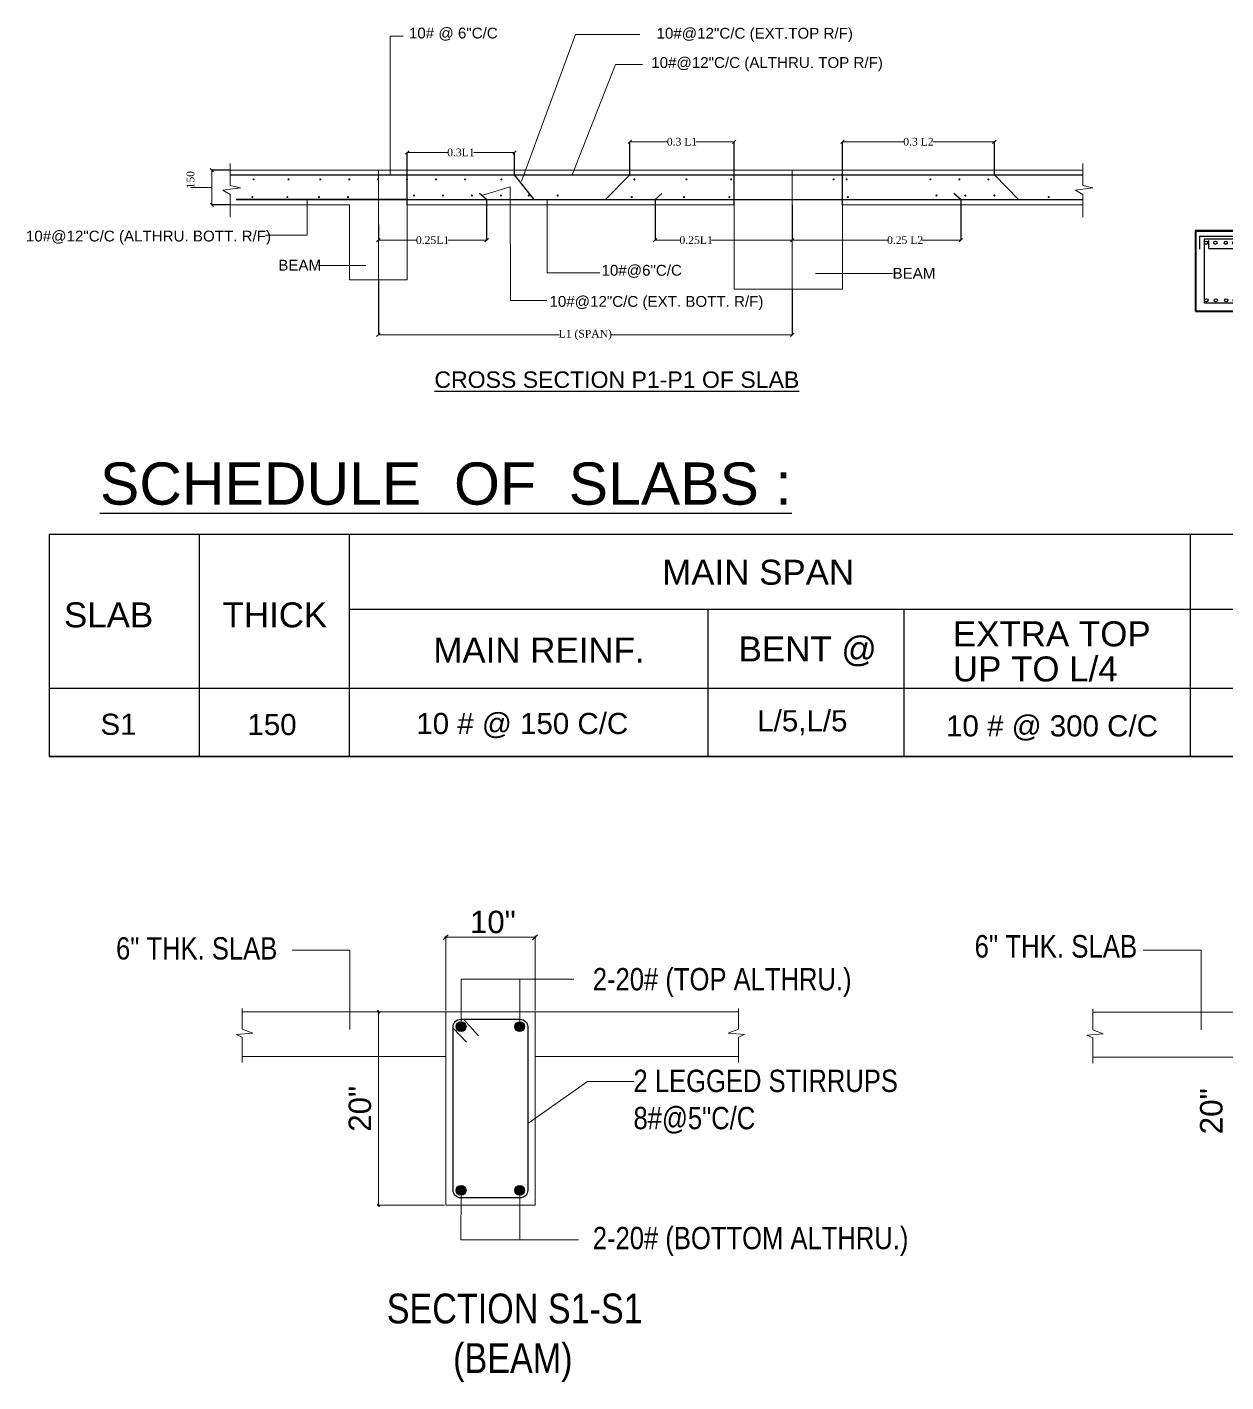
# Model space of a CAD drawing. Header units: inches. Extents: x 1182429 to 1211915, y -922309 to -906718.
# Drawn here: x 1182974 to 1184376, y -922296 to -920710 of the extents above; entities that cross this region are included whole.
import ezdxf

# ---------------------------------------------------------------- set-up
doc = ezdxf.new("R2010")
doc.units = ezdxf.units.IN
doc.header["$LTSCALE"] = 6
doc.header["$PDMODE"] = 2
doc.linetypes.add('DASHED', pattern=[0.75, 0.5, -0.25])
for name, color, linetype, lineweight in [('Base Beam', 1, 'DASHED', 20), ('BEAM', 240, 'Continuous', 40), ('DIM 1', 10, 'Continuous', 15), ('DIM 2', 1, 'Continuous', 9), ('GRID', 8, 'Continuous', 15), ('HAT', 251, 'Continuous', 0), ('line2', 2, 'Continuous', 9), ('REINF', 5, 'Continuous', 30), ('txt3', 3, 'Continuous', 9), ('W', 250, 'Continuous', 5), ('wall high', 7, 'Continuous', 30)]:
    doc.layers.add(name, color=color, linetype=linetype, lineweight=lineweight)
doc.layers.add('DIM', color=7, linetype='Continuous')
doc.layers.add('FOUNDATION DIM', color=4, linetype='Continuous')
doc.styles.add('A', font='arial.ttf')
doc.styles.add('ARI', font='arial.ttf')
doc.styles.add('ISOCP', font='arial.ttf', dxfattribs={"height": 12})
doc.styles.add('S1', font='verdana.ttf')
doc.styles.add('style3', font='times.ttf')
doc.dimstyles.new('100-A', dxfattribs={"dimscale": 1000, "dimtxt": 0.2, "dimasz": 0.3, "dimexe": 0.18, "dimexo": 0.0625, "dimgap": 0.09, "dimtad": 0, "dimdec": 0, "dimzin": 0, "dimdsep": 46, "dimtxsty": 'S1', "dimblk": 'DOTSMALL', "dimcen": 0.09, "dimadec": 0, "dimazin": 0, "dimtfac": 1, "dimtdec": 0, "dimtofl": 0, "dimtmove": 2, "dimatfit": 3, "dimfxl": 1, "dimtolj": 1, "dimtzin": 0, "dimarcsym": 0})
doc.dimstyles.new('25-H', dxfattribs={"dimscale": 1000, "dimtxt": 0.2, "dimasz": 0.3, "dimexe": 0.18, "dimexo": 0.0625, "dimgap": 0.09, "dimtad": 0, "dimtih": 1, "dimtoh": 1, "dimdec": 0, "dimlfac": 0.25, "dimzin": 0, "dimdsep": 46, "dimlunit": 5, "dimtxsty": 'S1', "dimblk": 'DOTSMALL', "dimcen": 0.09, "dimadec": 0, "dimazin": 0, "dimtfac": 1, "dimtdec": 0, "dimtofl": 0, "dimtmove": 2, "dimatfit": 3, "dimfxl": 1, "dimtolj": 1, "dimtzin": 0, "dimarcsym": 0})
doc.dimstyles.new('Copy of AA', dxfattribs={"dimtxt": 15, "dimasz": 4, "dimexe": 5, "dimexo": 0, "dimgap": 0.09, "dimtad": 0, "dimdec": 0, "dimzin": 0, "dimdsep": 46, "dimlunit": 3, "dimtxsty": 'ARI', "dimblk": 'ARCHTICK', "dimcen": 0.09, "dimclrt": 7, "dimadec": 0, "dimazin": 0, "dimtfac": 1, "dimtdec": 0, "dimtofl": 0, "dimtmove": 0, "dimatfit": 3, "dimfxl": 0.18, "dimtolj": 1, "dimtzin": 0, "dimlwd": 9, "dimlwe": 9, "dimarcsym": 0})
doc.dimstyles.new('DIM-2', dxfattribs={"dimscale": 0, "dimtxt": 9, "dimasz": 4, "dimexe": 0, "dimexo": 0, "dimgap": 0, "dimtad": 0, "dimdec": 0, "dimzin": 9, "dimdsep": 46, "dimlunit": 3, "dimtxsty": 'style3', "dimblk": 'OBLIQUE', "dimcen": 0.09, "dimclrd": 1, "dimclre": 1, "dimclrt": 3, "dimadec": 1, "dimazin": 0, "dimtm": 1e-09, "dimtfac": 1, "dimtdec": 0, "dimtmove": 0, "dimatfit": 3, "dimfxl": 1, "dimtolj": 1, "dimtzin": 0, "dimlwd": -1, "dimarcsym": 0})

# ---------------------------------------------------------------- blocks, each defined once
blk = doc.blocks.new('_Oblique')
at = {"layer": 'DIM', "color": 0, "lineweight": -2}
blk.add_line((-0.5, -0.5), (0.5, 0.5), dxfattribs=at)
blk = doc.blocks.new('*D171')
at = {"layer": 'Defpoints', "color": 0, "transparency": 16777216}
for p in [(1183384.5, -921006.1), (1183868.7, -921016.9), (1183868.7, -921070.5)]:
    blk.add_point(p, dxfattribs=at)
at = {"layer": 'txt3', "color": 1, "lineweight": -2, "transparency": 16777216}
for p, q in [((1183384.5, -921006.1), (1183384.5, -921070.5)), ((1183868.7, -921016.9), (1183868.7, -921070.5))]:
    blk.add_line(p, q, dxfattribs=at)
at = {"layer": 'txt3', "color": 1, "transparency": 16777216}
for p, q in [((1183384.5, -921070.5), (1183596.6, -921070.5)), ((1183868.7, -921070.5), (1183656.7, -921070.5))]:
    blk.add_line(p, q, dxfattribs=at)
at = {"layer": 'txt3', "color": 1, "transparency": 16777216, "xscale": 4, "yscale": 4, "zscale": 4, "rotation": 180}
blk.add_blockref('_Oblique', (1183384.5, -921070.5), dxfattribs=at)
at = {"layer": 'txt3', "color": 1, "transparency": 16777216, "xscale": 4, "yscale": 4, "zscale": 4}
blk.add_blockref('_Oblique', (1183868.7, -921070.5), dxfattribs=at)
at = {"layer": 'txt3', "color": 3, "transparency": 16777216, "insert": (1183626.6, -921070.5), "char_height": 9, "attachment_point": 5, "style": 'style3'}
blk.add_mtext('\\A1;{\\C3;L1 (SPAN)}', dxfattribs=at)
blk = doc.blocks.new('*D172')
at = {"layer": 'Defpoints', "color": 0, "linetype": 'Continuous', "transparency": 16777216}
for p in [(1183511.2, -920912.1), (1183384.5, -920941.8), (1183511.2, -920959.6)]:
    blk.add_point(p, dxfattribs=at)
at = {"layer": 'GRID', "color": 1, "linetype": 'Continuous', "lineweight": -2, "transparency": 16777216}
for p, q in [((1183511.2, -920912.1), (1183511.2, -920959.6)), ((1183384.5, -920941.8), (1183384.5, -920959.6))]:
    blk.add_line(p, q, dxfattribs=at)
at = {"layer": 'GRID', "color": 1, "linetype": 'Continuous', "transparency": 16777216}
for p, q in [((1183384.5, -920959.6), (1183429.9, -920959.6)), ((1183511.2, -920959.6), (1183465.8, -920959.6))]:
    blk.add_line(p, q, dxfattribs=at)
at = {"layer": 'GRID', "color": 1, "linetype": 'Continuous', "transparency": 16777216, "xscale": 4, "yscale": 4, "zscale": 4, "rotation": 180}
blk.add_blockref('_Oblique', (1183384.5, -920959.6), dxfattribs=at)
at = {"layer": 'GRID', "color": 1, "linetype": 'Continuous', "transparency": 16777216, "xscale": 4, "yscale": 4, "zscale": 4}
blk.add_blockref('_Oblique', (1183511.2, -920959.6), dxfattribs=at)
at = {"layer": 'GRID', "color": 3, "linetype": 'Continuous', "transparency": 16777216, "insert": (1183447.9, -920959.6), "char_height": 9, "attachment_point": 5, "style": 'style3'}
blk.add_mtext('\\A1;{\\C3;0.25L1}', dxfattribs=at)
blk = doc.blocks.new('*D173')
at = {"layer": 'Defpoints', "color": 0, "linetype": 'Continuous', "transparency": 16777216}
for p in [(1183418.4, -920856.9), (1183543.9, -920883.2), (1183418.4, -920918.2)]:
    blk.add_point(p, dxfattribs=at)
at = {"layer": 'GRID', "color": 1, "linetype": 'Continuous', "lineweight": -2, "transparency": 16777216}
for p, q in [((1183418.4, -920918.2), (1183418.4, -920856.9)), ((1183543.9, -920883.2), (1183543.9, -920856.9))]:
    blk.add_line(p, q, dxfattribs=at)
at = {"layer": 'GRID', "color": 1, "linetype": 'Continuous', "transparency": 16777216}
for p, q in [((1183418.4, -920856.9), (1183466.5, -920856.9)), ((1183543.9, -920856.9), (1183495.8, -920856.9))]:
    blk.add_line(p, q, dxfattribs=at)
at = {"layer": 'GRID', "color": 1, "linetype": 'Continuous', "transparency": 16777216, "xscale": 4, "yscale": 4, "zscale": 4, "rotation": 180}
blk.add_blockref('_Oblique', (1183418.4, -920856.9), dxfattribs=at)
at = {"layer": 'GRID', "color": 1, "linetype": 'Continuous', "transparency": 16777216, "xscale": 4, "yscale": 4, "zscale": 4}
blk.add_blockref('_Oblique', (1183543.9, -920856.9), dxfattribs=at)
at = {"layer": 'GRID', "color": 3, "linetype": 'Continuous', "transparency": 16777216, "insert": (1183481.1, -920856.9), "char_height": 9, "attachment_point": 5, "style": 'style3'}
blk.add_mtext('\\A1;{\\C3;0.3L1}', dxfattribs=at)
blk = doc.blocks.new('*D174')
at = {"layer": 'Defpoints', "color": 0, "linetype": 'Continuous', "transparency": 16777216}
for p in [(1184066, -920912.1), (1183868.7, -920918.2), (1184066, -920959.6)]:
    blk.add_point(p, dxfattribs=at)
at = {"layer": 'GRID', "color": 1, "linetype": 'Continuous', "lineweight": -2, "transparency": 16777216}
for p, q in [((1184066, -920912.1), (1184066, -920959.6)), ((1183868.7, -920918.2), (1183868.7, -920959.6))]:
    blk.add_line(p, q, dxfattribs=at)
at = {"layer": 'GRID', "color": 1, "linetype": 'Continuous', "transparency": 16777216}
for p, q in [((1183868.7, -920959.6), (1183980.6, -920959.6)), ((1184066, -920959.6), (1184020.9, -920959.6))]:
    blk.add_line(p, q, dxfattribs=at)
at = {"layer": 'GRID', "color": 1, "linetype": 'Continuous', "transparency": 16777216, "xscale": 4, "yscale": 4, "zscale": 4, "rotation": 180}
blk.add_blockref('_Oblique', (1183868.7, -920959.6), dxfattribs=at)
at = {"layer": 'GRID', "color": 1, "linetype": 'Continuous', "transparency": 16777216, "xscale": 4, "yscale": 4, "zscale": 4}
blk.add_blockref('_Oblique', (1184066, -920959.6), dxfattribs=at)
at = {"layer": 'GRID', "color": 3, "linetype": 'Continuous', "transparency": 16777216, "insert": (1184000.8, -920959.6), "char_height": 9, "attachment_point": 5, "style": 'style3'}
blk.add_mtext('\\A1;{\\C3;0.25 L2}', dxfattribs=at)
blk = doc.blocks.new('*D175')
at = {"layer": 'Defpoints', "color": 0, "linetype": 'Continuous', "transparency": 16777216}
for p in [(1184105.2, -920844.4), (1184105.2, -920883.2), (1183927.6, -920918.2)]:
    blk.add_point(p, dxfattribs=at)
at = {"layer": 'GRID', "color": 1, "linetype": 'Continuous', "lineweight": -2, "transparency": 16777216}
for p, q in [((1183927.6, -920918.2), (1183927.6, -920844.4)), ((1184105.2, -920883.2), (1184105.2, -920844.4))]:
    blk.add_line(p, q, dxfattribs=at)
at = {"layer": 'GRID', "color": 1, "linetype": 'Continuous', "transparency": 16777216}
for p, q in [((1183927.6, -920844.4), (1183999.5, -920844.4)), ((1184105.2, -920844.4), (1184033.2, -920844.4))]:
    blk.add_line(p, q, dxfattribs=at)
at = {"layer": 'GRID', "color": 1, "linetype": 'Continuous', "transparency": 16777216, "xscale": 4, "yscale": 4, "zscale": 4, "rotation": 180}
blk.add_blockref('_Oblique', (1183927.6, -920844.4), dxfattribs=at)
at = {"layer": 'GRID', "color": 1, "linetype": 'Continuous', "transparency": 16777216, "xscale": 4, "yscale": 4, "zscale": 4}
blk.add_blockref('_Oblique', (1184105.2, -920844.4), dxfattribs=at)
at = {"layer": 'GRID', "color": 3, "linetype": 'Continuous', "transparency": 16777216, "insert": (1184016.4, -920844.4), "char_height": 9, "attachment_point": 5, "style": 'style3'}
blk.add_mtext('\\A1;0.3 L2', dxfattribs=at)
blk = doc.blocks.new('*D37')
at = {"layer": 'Defpoints', "color": 0, "linetype": 'Continuous', "transparency": 16777216}
for p in [(1183678.6, -920844.4), (1183678.6, -920883.2), (1183800.9, -920918.2)]:
    blk.add_point(p, dxfattribs=at)
at = {"layer": 'GRID', "color": 1, "linetype": 'Continuous', "lineweight": -2, "transparency": 16777216}
for p, q in [((1183678.6, -920883.2), (1183678.6, -920844.4)), ((1183800.9, -920918.2), (1183800.9, -920844.4))]:
    blk.add_line(p, q, dxfattribs=at)
at = {"layer": 'GRID', "color": 1, "linetype": 'Continuous', "transparency": 16777216}
for p, q in [((1183678.6, -920844.4), (1183723.5, -920844.4)), ((1183800.9, -920844.4), (1183756.1, -920844.4))]:
    blk.add_line(p, q, dxfattribs=at)
at = {"layer": 'GRID', "color": 1, "linetype": 'Continuous', "transparency": 16777216, "xscale": 4, "yscale": 4, "zscale": 4, "rotation": 180}
blk.add_blockref('_Oblique', (1183678.6, -920844.4), dxfattribs=at)
at = {"layer": 'GRID', "color": 1, "linetype": 'Continuous', "transparency": 16777216, "xscale": 4, "yscale": 4, "zscale": 4}
blk.add_blockref('_Oblique', (1183800.9, -920844.4), dxfattribs=at)
at = {"layer": 'GRID', "color": 3, "linetype": 'Continuous', "transparency": 16777216, "insert": (1183739.8, -920844.4), "char_height": 9, "attachment_point": 5, "style": 'style3'}
blk.add_mtext('\\A1;{\\C3;0.3 L1}', dxfattribs=at)
blk = doc.blocks.new('*D38')
at = {"layer": 'Defpoints', "color": 0, "linetype": 'Continuous', "transparency": 16777216}
for p in [(1183708.2, -920912.1), (1183868.7, -920941.8), (1183708.2, -920959.6)]:
    blk.add_point(p, dxfattribs=at)
at = {"layer": 'GRID', "color": 1, "linetype": 'Continuous', "lineweight": -2, "transparency": 16777216}
for p, q in [((1183708.2, -920912.1), (1183708.2, -920959.6)), ((1183868.7, -920941.8), (1183868.7, -920959.6))]:
    blk.add_line(p, q, dxfattribs=at)
at = {"layer": 'GRID', "color": 1, "linetype": 'Continuous', "transparency": 16777216}
for p, q in [((1183708.2, -920959.6), (1183738.3, -920959.6)), ((1183868.7, -920959.6), (1183774.2, -920959.6))]:
    blk.add_line(p, q, dxfattribs=at)
at = {"layer": 'GRID', "color": 1, "linetype": 'Continuous', "transparency": 16777216, "xscale": 4, "yscale": 4, "zscale": 4, "rotation": 180}
blk.add_blockref('_Oblique', (1183708.2, -920959.6), dxfattribs=at)
at = {"layer": 'GRID', "color": 1, "linetype": 'Continuous', "transparency": 16777216, "xscale": 4, "yscale": 4, "zscale": 4}
blk.add_blockref('_Oblique', (1183868.7, -920959.6), dxfattribs=at)
at = {"layer": 'GRID', "color": 3, "linetype": 'Continuous', "transparency": 16777216, "insert": (1183756.3, -920959.6), "char_height": 9, "attachment_point": 5, "style": 'style3'}
blk.add_mtext('\\A1;{\\C3;0.25L1}', dxfattribs=at)
blk = doc.blocks.new('*D176')
at = {"layer": 'Defpoints', "color": 0, "linetype": 'Continuous', "transparency": 16777216}
for p in [(1183211.3, -920877.5), (1183189.7, -920918.1), (1183211.3, -920918.1)]:
    blk.add_point(p, dxfattribs=at)
at = {"layer": 'GRID', "color": 1, "linetype": 'Continuous', "lineweight": -2, "transparency": 16777216}
for p, q in [((1183211.3, -920877.5), (1183189.7, -920877.5)), ((1183211.3, -920918.1), (1183189.7, -920918.1))]:
    blk.add_line(p, q, dxfattribs=at)
at = {"layer": 'GRID', "color": 1, "linetype": 'Continuous', "transparency": 16777216}
for p, q in [((1183189.7, -920877.5), (1183189.7, -920918.1)), ((1183189.7, -920897.8), (1183164.7, -920897.8))]:
    blk.add_line(p, q, dxfattribs=at)
at = {"layer": 'GRID', "color": 1, "linetype": 'Continuous', "transparency": 16777216, "xscale": 4, "yscale": 4, "zscale": 4}
for p, rotation in [((1183189.7, -920877.5), 90), ((1183189.7, -920918.1), 270)]:
    blk.add_blockref('_Oblique', p, dxfattribs=dict(at, rotation=rotation))
at = {"layer": 'GRID', "color": 3, "linetype": 'Continuous', "transparency": 16777216, "insert": (1183164.7, -920888.8), "char_height": 9, "attachment_point": 5, "rotation": 90, "style": 'style3'}
blk.add_mtext('\\A1;150', dxfattribs=at)
blk = doc.blocks.new('_DotSmall')
at = {"color": 0, "linetype": 'ByBlock', "const_width": 0.5}
blk.add_lwpolyline([(-0.0625, 0, 1), (0.0625, 0, 1)], format="xyb", close=True, dxfattribs=at)
blk = doc.blocks.new('*D18')
at = {"color": 0, "lineweight": -2, "ltscale": 200, "transparency": 16777216}
for p, q in [((649232, -570198), (649232, -569893)), ((652283, -570246), (652283, -569893)), ((649232, -570073), (650461, -570073)), ((652283, -570073), (651054, -570073))]:
    blk.add_line(p, q, dxfattribs=at)
at = {"layer": 'Defpoints', "color": 0, "lineweight": 9, "ltscale": 200, "transparency": 16777216}
for p in [(649232, -570073), (649232, -570261), (652283, -570308)]:
    blk.add_point(p, dxfattribs=at)
at = {"color": 0, "lineweight": -2, "ltscale": 200, "transparency": 16777216, "xscale": 300, "yscale": 300, "zscale": 300, "rotation": 180}
blk.add_blockref('_DotSmall', (649232, -570073), dxfattribs=at)
at = {"color": 0, "lineweight": -2, "ltscale": 200, "transparency": 16777216, "xscale": 300, "yscale": 300, "zscale": 300}
blk.add_blockref('_DotSmall', (652283, -570073), dxfattribs=at)
at = {"color": 0, "lineweight": -2, "ltscale": 200, "transparency": 16777216, "insert": (650757, -570073), "char_height": 200, "attachment_point": 5, "style": 'S1'}
blk.add_mtext('\\A1;L/4', dxfattribs=at)
blk = doc.blocks.new('*D19')
at = {"color": 0, "lineweight": -2, "ltscale": 200, "transparency": 16777216}
for p, q in [((658974, -570100), (658974, -569779)), ((661973, -570132), (661973, -569779)), ((658974, -569959), (660178, -569959)), ((661973, -569959), (660770, -569959))]:
    blk.add_line(p, q, dxfattribs=at)
at = {"layer": 'Defpoints', "color": 0, "lineweight": 9, "ltscale": 200, "transparency": 16777216}
for p in [(658974, -569959), (658974, -570162), (661973, -570194)]:
    blk.add_point(p, dxfattribs=at)
at = {"color": 0, "lineweight": -2, "ltscale": 200, "transparency": 16777216, "xscale": 300, "yscale": 300, "zscale": 300, "rotation": 180}
blk.add_blockref('_DotSmall', (658974, -569959), dxfattribs=at)
at = {"color": 0, "lineweight": -2, "ltscale": 200, "transparency": 16777216, "xscale": 300, "yscale": 300, "zscale": 300}
blk.add_blockref('_DotSmall', (661973, -569959), dxfattribs=at)
at = {"color": 0, "lineweight": -2, "ltscale": 200, "transparency": 16777216, "insert": (660474, -569959), "char_height": 200, "attachment_point": 5, "style": 'S1'}
blk.add_mtext('\\A1;L/4', dxfattribs=at)
blk = doc.blocks.new('*D20')
at = {"color": 0, "lineweight": -2, "ltscale": 200, "transparency": 16777216}
for p, q in [((649232, -571073), (649232, -571395)), ((651803, -570998), (651803, -571395)), ((649232, -571215), (650224, -571215)), ((651803, -571215), (650811, -571215))]:
    blk.add_line(p, q, dxfattribs=at)
at = {"layer": 'Defpoints', "color": 0, "lineweight": 9, "ltscale": 200, "transparency": 16777216}
for p in [(649232, -571011), (651803, -570935), (649232, -571215)]:
    blk.add_point(p, dxfattribs=at)
at = {"color": 0, "lineweight": -2, "ltscale": 200, "transparency": 16777216, "xscale": 300, "yscale": 300, "zscale": 300, "rotation": 180}
blk.add_blockref('_DotSmall', (649232, -571215), dxfattribs=at)
at = {"color": 0, "lineweight": -2, "ltscale": 200, "transparency": 16777216, "xscale": 300, "yscale": 300, "zscale": 300}
blk.add_blockref('_DotSmall', (651803, -571215), dxfattribs=at)
at = {"color": 0, "lineweight": -2, "ltscale": 200, "transparency": 16777216, "insert": (650518, -571215), "char_height": 200, "attachment_point": 5, "style": 'S1'}
blk.add_mtext('\\A1;L/5', dxfattribs=at)
blk = doc.blocks.new('*D21')
at = {"color": 0, "lineweight": -2, "ltscale": 200, "transparency": 16777216}
for p, q in [((659459, -571009), (659459, -571395)), ((661972, -571101), (661972, -571395)), ((659459, -571215), (660422, -571215)), ((661972, -571215), (661009, -571215))]:
    blk.add_line(p, q, dxfattribs=at)
at = {"layer": 'Defpoints', "color": 0, "lineweight": 9, "ltscale": 200, "transparency": 16777216}
for p in [(659459, -570946), (661972, -571039), (661972, -571215)]:
    blk.add_point(p, dxfattribs=at)
at = {"color": 0, "lineweight": -2, "ltscale": 200, "transparency": 16777216, "xscale": 300, "yscale": 300, "zscale": 300, "rotation": 180}
blk.add_blockref('_DotSmall', (659459, -571215), dxfattribs=at)
at = {"color": 0, "lineweight": -2, "ltscale": 200, "transparency": 16777216, "xscale": 300, "yscale": 300, "zscale": 300}
blk.add_blockref('_DotSmall', (661972, -571215), dxfattribs=at)
at = {"color": 0, "lineweight": -2, "ltscale": 200, "transparency": 16777216, "insert": (660716, -571215), "char_height": 200, "attachment_point": 5, "style": 'S1'}
blk.add_mtext('\\A1;L/5', dxfattribs=at)
blk = doc.blocks.new('*D22')
at = {"layer": 'Defpoints', "color": 0, "lineweight": 9, "ltscale": 25, "transparency": 16777216}
for p in [(655475, -570437), (655595, -570437), (655475, -570837)]:
    blk.add_point(p, dxfattribs=at)
at = {"layer": 'DIM', "color": 0, "lineweight": -2, "ltscale": 25, "transparency": 16777216}
for p, q in [((655595, -570437), (655595, -570137)), ((655538, -570437), (655775, -570437)), ((655538, -570837), (655775, -570837)), ((655595, -570837), (655595, -571137))]:
    blk.add_line(p, q, dxfattribs=at)
at = {"layer": 'DIM', "color": 0, "lineweight": -2, "ltscale": 25, "transparency": 16777216, "xscale": 300, "yscale": 300, "zscale": 300}
for p, rotation in [((655595, -570437), 270), ((655595, -570837), 90)]:
    blk.add_blockref('_DotSmall', p, dxfattribs=dict(at, rotation=rotation))
at = {"layer": 'DIM', "color": 0, "ltscale": 25, "transparency": 16777216, "insert": (655595, -570637), "char_height": 200, "attachment_point": 5, "style": 'S1'}
blk.add_mtext('\\A1;150', dxfattribs=at)
blk = doc.blocks.new('_ARCHTICK')
at = {"color": 0, "linetype": 'ByBlock', "const_width": 0.15}
blk.add_lwpolyline([(-0.5, -0.5), (0.5, 0.5)], dxfattribs=at)
blk = doc.blocks.new('tre2r3')
blk.add_circle((654458.9, -570774.8), 112.5)
at = {"layer": 'BEAM', "color": 4}
for p, q in [((648311.7, -570437.2), (662891.7, -570437.2)), ((649231.7, -570837.2), (661971.7, -570837.2))]:
    blk.add_line(p, q, dxfattribs=at)
for points in [[(649231.7, -570437.2), (648311.7, -570437.2), (648311.7, -571945.1)], [(661971.7, -570837.2), (661971.7, -572037.2), (662891.7, -572037.2), (662891.7, -570437.2), (661971.7, -570437.2)], [(648311.7, -571945.1), (649231.7, -571945.1), (649231.7, -570837.2)]]:
    blk.add_lwpolyline(points, dxfattribs=at)
at = {"layer": 'REINF'}
for p, q in [((648381.9, -570537.2), (652294.9, -570537.2)), ((648381.9, -570537.2), (648381.9, -570785.2)), ((648559.4, -570767.7), (648559.4, -570618.2)), ((651565.9, -570537.2), (651803.6, -570767.7)), ((652294.9, -570537.2), (652409.7, -570652.7)), ((658961.9, -570537.2), (658865.7, -570632.2)), ((658961.9, -570537.2), (662790.9, -570537.2)), ((659690.9, -570537.2), (659459, -570767.7)), ((662676.4, -570767.7), (662676.4, -570647.7)), ((662790.9, -570537.2), (662790.9, -570767.7)), ((648559.4, -570767.7), (661971.7, -570767.7)), ((661971.7, -570767.7), (662676.4, -570767.7))]:
    blk.add_line(p, q, dxfattribs=at)
for points in [[(648471.7, -571785.1), (649071.7, -571785.1), (649071.7, -570597.2), (648471.7, -570597.2)], [(662131.7, -571877.2), (662731.7, -571877.2), (662731.7, -570597.2), (662131.7, -570597.2)]]:
    blk.add_lwpolyline(points, close=True, dxfattribs=at)
for centre, radius in [((648508.3, -570662.2), 30), ((648682.8, -570662.2), 30), ((648877.4, -570662.2), 30), ((649035.2, -570662.2), 30), ((662168.3, -570636.7), 30), ((662695.2, -570636.7), 30), ((649664.4, -570803.2), 20), ((650264.4, -570803.2), 20), ((650864.4, -570803.2), 20), ((651464.4, -570803.2), 20), ((652064.4, -570803.2), 20), ((652064.4, -570803.2), 20), ((652664.4, -570803.2), 20), ((653264.4, -570803.2), 20), ((653864.4, -570803.2), 20), ((654464.4, -570803.2), 20), ((655064.4, -570803.2), 20), ((655664.4, -570803.2), 20), ((656264.4, -570803.2), 20), ((656864.4, -570803.2), 20), ((656864.4, -570803.2), 20), ((657464.4, -570803.2), 20), ((658064.4, -570803.2), 20), ((658664.4, -570803.2), 20), ((659264.4, -570803.2), 20), ((659864.4, -570803.2), 20), ((660464.4, -570803.2), 20), ((661064.4, -570803.2), 20), ((661664.4, -570803.2), 20), ((648514.9, -571740.6), 30), ((648689.4, -571740.6), 30), ((648884, -571740.6), 30), ((649041.7, -571740.6), 30), ((662167.9, -571834.2), 30), ((662337.4, -571830.7), 30), ((662522.9, -571823.2), 30), ((662694.8, -571834.2), 30)]:
    blk.add_circle(centre, radius, dxfattribs=at)
at = {"ltscale": 0.02, "style": 'A'}
for s, p in [('EXTRA TOP', (654698.1, -569523.1)), ('10 # @ 300 C/C', (654553.6, -569878.5)), ('10 # @ 150 C/C', (655641.2, -571527.9)), ('ALT. BENT UP @ L/5', (655149.5, -571942.2))]:
    blk.add_text(s, height=225, dxfattribs=at).set_placement(p)
at = {"lineweight": -2, "ltscale": 200}
for base, p1, p2, text, picture, middle in [((649231.7, -570072.9), (652282.8, -570308.1), (649231.7, -570260.8), 'L/4', '*D18', (650757.3, -570072.9)), ((658974.4, -569959), (661973.4, -570194.2), (658974.4, -570162.2), 'L/4', '*D19', (660473.9, -569959)), ((649231.7, -571215.1), (651803.4, -570935.2), (649231.7, -571010.7), 'L/5', '*D20', (650517.6, -571215.1))]:
    dim = blk.add_linear_dim(base=base, p1=p1, p2=p2, text=text, dimstyle='25-H', dxfattribs=at)
    dim.commit()
    dim.dimension.update_dxf_attribs({"geometry": picture, "text_midpoint": middle})
dim = blk.add_linear_dim(base=(661971.7, -571215.1), p1=(659459.4, -570946.2), p2=(661971.7, -571038.8), angle=180, text='L/5', dimstyle='25-H', dxfattribs=at)
dim.commit()
dim.dimension.update_dxf_attribs({"geometry": '*D21', "text_midpoint": (660715.6, -571215.1)})
at = {"layer": 'DIM', "ltscale": 25}
dim = blk.add_linear_dim(base=(655595.4, -570437.2), p1=(655475.4, -570837.2), p2=(655475.4, -570437.2), angle=90, text='150', dimstyle='25-H', dxfattribs=at)
dim.commit()
dim.dimension.update_dxf_attribs({"geometry": '*D22', "text_midpoint": (655595.4, -570637.2)})
at = {"ltscale": 0.02}
for points in [[(652153.2, -570537.2), (652153.2, -569590.2), (654423, -569590.2)], [(659072.9, -570537.2), (659072.9, -569549.2), (656702.4, -569549.2)]]:
    blk.add_leader(points, dimstyle='100-A', override={"dimgap": 0.09, "dimtad": 0}, dxfattribs=at)
blk.add_leader([(654458.9, -570887.2), (654876.9, -571592), (655217.4, -571592)], dimstyle='100-A')
blk.add_leader([(654876.9, -570767.7), (654876.9, -571592), (655217.4, -571592)], dimstyle='100-A', override={"dimgap": 0.09, "dimtad": 0})

msp = doc.modelspace()

# ---------------------------------------------------------------- hatches: boundary and pattern name
at = {"layer": 'REINF', "ltscale": 0.3}
h = msp.add_hatch(color=256, dxfattribs=at)
h.dxf.hatch_style = 1
edge = h.paths.add_edge_path()
edge.add_arc((1183481.3, -921880.2), 5.75, 0, 360)
h = msp.add_hatch(color=256, dxfattribs=at)
h.dxf.hatch_style = 1
edge = h.paths.add_edge_path()
edge.add_arc((1183549.9, -921880.2), 5.75, 0, 360)
h = msp.add_hatch(color=256, dxfattribs=at)
h.dxf.hatch_style = 1
edge = h.paths.add_edge_path()
edge.add_arc((1183481.3, -922071.9), 5.75, 0, 360)
h = msp.add_hatch(color=256, dxfattribs=at)
h.dxf.hatch_style = 1
edge = h.paths.add_edge_path()
edge.add_arc((1183549.9, -922071.9), 5.75, 0, 360)

# ---------------------------------------------------------------- linework, layer by layer
for p, q in [((1182999.5, -921303.9), (1182999.5, -921563.8)), ((1182999.5, -921303.9), (1185975.7, -921303.9)), ((1182999.5, -921303.9), (1183174.8, -921303.9)), ((1183174.8, -921303.9), (1183174.8, -921563.8)), ((1183350.2, -921303.9), (1183350.2, -921563.8)), ((1183350.2, -921303.9), (1184370, -921303.9)), ((1184334.4, -921303.9), (1184334.4, -921563.8)), ((1182999.5, -921396.6), (1182999.5, -921563.8)), ((1183174.8, -921396.6), (1183174.8, -921563.8)), ((1183350.2, -921391.6), (1185284.2, -921391.6)), ((1183350.2, -921396.6), (1183350.2, -921563.8)), ((1183770.1, -921391.6), (1183770.1, -921563.8)), ((1183770.1, -921391.6), (1183770.1, -921563.8)), ((1183999.3, -921391.6), (1183999.3, -921563.8)), ((1182999.5, -921484.1), (1185975.7, -921484.1)), ((1183770.1, -921484.2), (1183770.1, -921484.1)), ((1182999.5, -921563.8), (1185975.7, -921563.8))]:
    msp.add_line(p, q)
at = {"layer": 'Base Beam', "linetype": 'Continuous', "ltscale": 0.3}
msp.add_lwpolyline([(1183463.3, -921862.8), (1183567.9, -921862.8), (1183567.9, -922089.3), (1183463.3, -922089.3)], close=True, dxfattribs=at)
at = {"layer": 'BEAM', "color": 5, "const_width": 1.22}
for points in [[(1183238, -920888.5, 1), (1183239.2, -920888.5, 1)], [(1183278.8, -920888.5, 1), (1183280, -920888.5, 1)], [(1183315.9, -920888.5, 1), (1183317.1, -920888.5, 1)], [(1183349.8, -920888.5, 1), (1183351, -920888.5, 1)], [(1183383.6, -920888.5, 1), (1183384.8, -920888.5, 1)], [(1183417.5, -920888.5, 1), (1183418.7, -920888.5, 1)], [(1183451.3, -920888.5, 1), (1183452.5, -920888.5, 1)], [(1183485.2, -920888.5, 1), (1183486.4, -920888.5, 1)], [(1183527.8, -920888.5, 1), (1183529, -920888.5, 1)], [(1183683.4, -920888.5, 1), (1183684.7, -920888.5, 1)], [(1183744.4, -920888.5, 1), (1183745.6, -920888.5, 1)], [(1183796.7, -920888.5, 1), (1183797.9, -920888.5, 1)], [(1183916.5, -920888.5, 1), (1183917.7, -920888.5, 1)], [(1183931.8, -920888.5, 1), (1183933, -920888.5, 1)], [(1184029.8, -920888.5, 1), (1184031, -920888.5, 1)], [(1184063.7, -920888.5, 1), (1184064.9, -920888.5, 1)], [(1184097.5, -920888.5, 1), (1184098.7, -920888.5, 1)], [(1183236.6, -920909.2, 1), (1183237.8, -920909.2, 1)], [(1183277.4, -920909.2, 1), (1183278.6, -920909.2, 1)], [(1183314.5, -920909.2, 1), (1183315.7, -920909.2, 1)], [(1183348.3, -920909.2, 1), (1183349.6, -920909.2, 1)], [(1183425.7, -920907.3, 1), (1183426.9, -920907.3, 1)], [(1183459.6, -920907.3, 1), (1183460.8, -920907.3, 1)], [(1183493.4, -920907.3, 1), (1183494.6, -920907.3, 1)], [(1183527.3, -920907.3, 1), (1183528.5, -920907.3, 1)], [(1183559.9, -920907.3, 1), (1183561.1, -920907.3, 1)], [(1183593.8, -920907.3, 1), (1183595, -920907.3, 1)], [(1183680.4, -920909.2, 1), (1183681.6, -920909.2, 1)], [(1183741.4, -920909.2, 1), (1183742.6, -920909.2, 1)], [(1183794.7, -920909.2, 1), (1183795.9, -920909.2, 1)], [(1183933.1, -920909.2, 1), (1183934.4, -920909.2, 1)], [(1184036.9, -920907.3, 1), (1184038.1, -920907.3, 1)], [(1184070.7, -920907.3, 1), (1184071.9, -920907.3, 1)], [(1184104.6, -920907.3, 1), (1184105.8, -920907.3, 1)], [(1184168.3, -920909.2, 1), (1184169.5, -920909.2, 1)]]:
    msp.add_lwpolyline(points, format="xyb", close=True, dxfattribs=at)
at = {"layer": 'DIM 1', "color": 3, "ltscale": 0.3}
for p, q in [((1183481.3, -921880.2), (1183481.3, -921824.8)), ((1183481.3, -921824.8), (1183613.1, -921824.8)), ((1183549.9, -921880.2), (1183549.9, -921824.8)), ((1183481.3, -922071.9), (1183481.1, -922129.8)), ((1183549.9, -922071.9), (1183549.9, -922129.8)), ((1183481.1, -922129.8), (1183618.7, -922129.8))]:
    msp.add_line(p, q, dxfattribs=at)
at = {"layer": 'DIM 1', "color": 7, "lineweight": 5, "ltscale": 0.3}
for p, q in [((1183461.9, -921862.8), (1183383.2, -921862.8)), ((1183384.7, -921861.4), (1183384.7, -922090.8)), ((1183461.9, -922089.3), (1183383.2, -922089.3))]:
    msp.add_line(p, q, dxfattribs=at)
at = {"layer": 'DIM 1', "ltscale": 0.3}
for points in [[(1183211.3, -920869.7), (1183211.3, -920895.5), (1183223.2, -920898.4), (1183202.6, -920901.2), (1183211.3, -920906.1), (1183211.3, -920932.8)], [(1184208.7, -920869.7), (1184208.7, -920895.5), (1184220.6, -920898.4), (1184200, -920901.2), (1184208.7, -920906.1), (1184208.7, -920932.8)]]:
    msp.add_lwpolyline(points, dxfattribs=at)
at = {"layer": 'DIM 2'}
for p, q in [((1183615.3, -920718.9), (1183690.4, -920718.9)), ((1183661.9, -920753.8), (1183693.4, -920753.8))]:
    msp.add_line(p, q, dxfattribs=at)
at = {"layer": 'GRID', "color": 1, "linetype": 'Continuous'}
for p, q in [((1183552, -920890.4), (1183615.3, -920718.9)), ((1183611.2, -920883.2), (1183661.9, -920753.8)), ((1183582.1, -920912.1), (1183582.1, -920997.7))]:
    msp.add_line(p, q, dxfattribs=at)
at = {"layer": 'GRID', "color": 251, "linetype": 'ByBlock'}
for p, q in [((1183384.5, -920877.5), (1183384.5, -921006.1)), ((1183868.7, -920877.5), (1183868.7, -921016.9))]:
    msp.add_line(p, q, dxfattribs=at)
at = {"layer": 'GRID', "color": 1, "linetype": 'Continuous', "lineweight": 13}
for p, q in [((1183582.1, -920997.7), (1183643.6, -920997.7)), ((1183539.1, -921030.1), (1183581.5, -921030.1))]:
    msp.add_line(p, q, dxfattribs=at)
at = {"layer": 'HAT', "color": 46, "lineweight": 0, "ltscale": 0.3}
for p, q in [((1183463.3, -921862.8), (1183225.2, -921862.8)), ((1183567.9, -921862.8), (1183806, -921862.8)), ((1184460.4, -921863.2), (1184220.3, -921863.2)), ((1183463.3, -921915.1), (1183225.2, -921915.1)), ((1183567.9, -921915.1), (1183806, -921915.1)), ((1184460.4, -921915.9), (1184220.3, -921915.9))]:
    msp.add_line(p, q, dxfattribs=at)
for points in [[(1183225.2, -921859), (1183225.2, -921883.3), (1183237.5, -921887.9), (1183218.4, -921889.4), (1183225.2, -921892.5), (1183225.2, -921922)], [(1183806, -921859), (1183806, -921883.3), (1183793.7, -921887.9), (1183812.8, -921889.4), (1183806, -921892.5), (1183806, -921922)], [(1184220.3, -921859.3), (1184220.3, -921883.8), (1184232.7, -921888.5), (1184213.4, -921890), (1184220.3, -921893.2), (1184220.3, -921922.8)]]:
    msp.add_lwpolyline(points, dxfattribs=at)
at = {"layer": 'line2'}
for p, q in [((1183211.3, -920877.5), (1184208.7, -920877.5)), ((1183211.3, -920918.1), (1183350.7, -920918.1)), ((1183350.7, -920918.1), (1183350.7, -921006.1)), ((1183418.4, -920918.2), (1183800.9, -920918.2)), ((1183418.4, -921006.1), (1183418.4, -920918.2)), ((1183800.9, -920918.2), (1183800.9, -921016.9)), ((1183927.6, -920918.2), (1184208.7, -920918.2)), ((1183927.6, -921016.9), (1183927.6, -920918.2)), ((1183350.7, -921006.1), (1183418.4, -921006.1)), ((1183800.9, -921016.9), (1183927.6, -921016.9))]:
    msp.add_line(p, q, dxfattribs=at)
at = {"layer": 'REINF', "ltscale": 30}
for p, q in [((1183211.3, -920883.2), (1183543.9, -920883.2)), ((1183566.7, -920912.1), (1183543.9, -920883.2)), ((1183650.3, -920912.1), (1183678.6, -920883.2)), ((1183678.6, -920883.2), (1184105.2, -920883.2)), ((1184133.3, -920912.1), (1184105.2, -920883.2)), ((1183218.3, -920912.1), (1184208.7, -920912.1)), ((1183511.2, -920912.1), (1183503, -920904.8)), ((1183708.2, -920912.1), (1183716.3, -920904.8)), ((1184066, -920912.1), (1184057.8, -920904.8))]:
    msp.add_line(p, q, dxfattribs=at)
at = {"layer": 'REINF'}
msp.add_line((1183418.4, -920912.1), (1183218.3, -920912.1), dxfattribs=at)
at = {"layer": 'REINF', "ltscale": 0.3}
for p, q in [((1183472.4, -921882.2), (1183487.7, -921898.5)), ((1183484, -921871.5), (1183501.5, -921890.8))]:
    msp.add_line(p, q, dxfattribs=at)
at = {"layer": 'REINF', "ltscale": 30}
for points in [[(1183543.9, -920883.2), (1183678.6, -920883.2)], [(1184105.2, -920883.2), (1184208.7, -920883.2)]]:
    msp.add_lwpolyline(points, dxfattribs=at)
at = {"layer": 'REINF', "ltscale": 0.3}
msp.add_lwpolyline([(1183480.7, -921871.5), (1183550.4, -921871.5, -0.414214), (1183559.2, -921880.2), (1183559.2, -922071.9, -0.414214), (1183550.4, -922080.6), (1183480.7, -922080.6, -0.414214), (1183472, -922071.9), (1183472, -921880.2, -0.414214)], format="xyb", close=True, dxfattribs=at)
for centre in [(1183481.3, -921880.2), (1183549.9, -921880.2), (1183481.3, -922071.9), (1183549.9, -922071.9)]:
    msp.add_circle(centre, 5.75, dxfattribs=at)
at = {"layer": 'REINF', "ltscale": 30}
for points in [[(1183528.4, -920911.7), (1183529, -920911.6), (1183528.4, -920909.9)], [(1183545, -920912.1), (1183545.6, -920912.1), (1183545.3, -920910.3)]]:
    msp.add_solid(points, dxfattribs=at)
at = {"layer": 'W', "color": 1, "lineweight": 5, "ltscale": 20}
msp.add_line((1182999.5, -921563.8), (1183914.1, -921563.8), dxfattribs=at)
at = {"layer": 'W', "color": 1, "lineweight": 5, "ltscale": 10}
for p, q in [((1183569.3, -921775.5), (1183461.9, -921775.5)), ((1183463.3, -921861.4), (1183463.3, -921774)), ((1183567.9, -921861.4), (1183567.9, -921774))]:
    msp.add_line(p, q, dxfattribs=at)
at = {"layer": 'wall high', "lineweight": 25}
for p, q in [((1182999.4, -921563.8), (1185371.2, -921563.8)), ((1182999.4, -921563.8), (1185371.2, -921563.8)), ((1182999.4, -921563.8), (1185371.2, -921563.8)), ((1182999.4, -921563.8), (1185371.2, -921563.8)), ((1185371.2, -921563.8), (1182999.4, -921563.8))]:
    msp.add_line(p, q, dxfattribs=at)

# ---------------------------------------------------------------- block references
at = {"layer": 'BEAM', "color": 2, "lineweight": 9, "xscale": 0.0625, "yscale": 0.0625, "zscale": 0.0625}
msp.add_blockref('tre2r3', (1143821.2, -885296.2), dxfattribs=at)
at = {"layer": 'DIM 1', "color": 7, "lineweight": 5, "ltscale": 0.3, "xscale": 2.904, "yscale": 2.904, "zscale": 2.904}
for p, rotation in [((1183384.7, -921862.8), 90), ((1183384.7, -922089.3), 270)]:
    msp.add_blockref('_Oblique', p, dxfattribs=dict(at, rotation=rotation))
at = {"layer": 'W', "color": 7, "lineweight": 5, "ltscale": 10, "xscale": 5.808000000000001, "yscale": 5.808000000000001, "zscale": 5.808000000000001, "rotation": 180}
msp.add_blockref('_Oblique', (1183463.3, -921775.5), dxfattribs=at)
at = {"layer": 'W', "color": 7, "lineweight": 5, "ltscale": 10, "xscale": 5.808000000000001, "yscale": 5.808000000000001, "zscale": 5.808000000000001}
msp.add_blockref('_Oblique', (1183567.9, -921775.5), dxfattribs=at)

# ---------------------------------------------------------------- texts
at = {"style": 'A'}
for s, height, p in [('%%uSCHEDULE  OF  SLABS :', 49.411, (1183058.8, -921269.2)), ('MAIN SPAN', 29.23, (1183716.6, -921362.9)), ('SLAB', 29.23, (1183016.7, -921412.8)), ('THICK', 29.23, (1183202.2, -921412.8)), ('EXTRA TOP', 29.23, (1184056.7, -921435)), ('BENT @', 29.23, (1183806, -921452.7)), ('MAIN REINF.', 29.226, (1183448.8, -921454.1)), ('UP TO L/4', 29.23, (1184056.7, -921476.1)), ('S1', 24.71, (1183059.4, -921538.6)), ('150', 24.71, (1183231.3, -921538.9)), ('10 # @ 150 C/C', 24.705, (1183428.9, -921537.7)), ('L/5,L/5', 24.71, (1183827.8, -921534.5)), ('10 # @ 300 C/C', 24.705, (1184048.7, -921540.5))]:
    msp.add_text(s, height=height, dxfattribs=at).set_placement(p)
at = {"layer": 'FOUNDATION DIM', "color": 3, "style": 'ISOCP'}
for s, height, p in [('10#@12"C/C (EXT.TOP R/F)', 12.666, (1183710, -920723.7)), ('10#@12"C/C (ALTHRU. TOP R/F)', 12.666, (1183703.8, -920758)), ('10#@12"C/C (ALTHRU. BOTT. R/F)', 12.666, (1182972.2, -920961.1)), ('BEAM', 12.67, (1183267.4, -920995.2)), ('BEAM', 12.67, (1183986.1, -921004.7)), ('10#@12"C/C (EXT. BOTT. R/F)', 12.666, (1183584.7, -921037.6))]:
    msp.add_text(s, height=height, dxfattribs=at).set_placement(p)
at = {"layer": 'FOUNDATION DIM', "insert": (1183420.3, -920710.8), "char_height": 12.666, "width": 205.643, "attachment_point": 1, "style": 'ISOCP'}
msp.add_mtext('\\A1;{\\C3;10# @ 6"C/C}', dxfattribs=at)
at = {"layer": 'FOUNDATION DIM', "color": 3, "insert": (1183645.6, -920988.5), "char_height": 12.666, "width": 205.643, "attachment_point": 1, "style": 'ISOCP'}
msp.add_mtext('\\A1;10#@6"C/C', dxfattribs=at)
at = {"layer": 'FOUNDATION DIM', "color": 1, "insert": (1183309.3, -921113.2), "char_height": 19.298, "width": 705.74, "attachment_point": 1, "style": 'ISOCP'}
msp.add_mtext('\\pi140.77312;{\\LCROSS SECTION P1-P1 OF SLAB}', dxfattribs=at)
at = {"layer": 'txt3', "ltscale": 0.3, "style": 'ARI'}
msp.add_text('10"', height=26.14, dxfattribs=at).set_placement((1183491.7, -921770.7))
for height, p in [(26.14, (1183375.9, -922003.2)), (26.35, (1184372.2, -922006.3))]:
    msp.add_text('20"', height=height, rotation=90, dxfattribs=at).set_placement(p)
at = {"layer": 'txt3', "ltscale": 0.3, "attachment_point": 1, "style": 'ARI'}
for s, insert, char_height, width in [('{\\fArial Narrow|b0|i0|c0|p34;6" THK. SLAB}', (1183077.6, -921775.5), 26.136, 1832.114), ('{\\fArial Narrow|b0|i0|c0|p34;6" THK. SLAB}', (1184082.1, -921773), 26.354, 1847.381), ('{\\fArial Narrow|b0|i0|c0|p34;2-20# (TOP ALTHRU.)}', (1183635.4, -921811.6), 26.136, 1832.114), ('{\\fArial Narrow|b0|i0|c0|p34;2 LEGGED STIRRUPS\\P8#@5"C/C}', (1183683, -921930.6), 26.136, 1832.114), ('{\\fArial Narrow|b0|i0|c0|p34;2-20# (BOTTOM ALTHRU.)}', (1183635.4, -922114.6), 26.136, 1832.114), ('\\pi132.32022;{\\fArial Narrow|b0|i0|c0|p34;SECTION S1-S1\\P\\pi210.0151;(BEAM)}', (1183262, -922192.7), 34.848, 554.906)]:
    msp.add_mtext(s, dxfattribs=dict(at, insert=insert, char_height=char_height, width=width))

# ---------------------------------------------------------------- dimensions: what is measured, and where the dimension line sits
at = {"layer": 'GRID', "color": 7, "linetype": 'Continuous'}
dim = msp.add_linear_dim(base=(1183678.6, -920844.4), p1=(1183800.9, -920918.2), p2=(1183678.6, -920883.2), angle=180, text='{\\C3;0.3 L1}', dimstyle='DIM-2', override={"dimscale": 1}, dxfattribs=at)
dim.commit()
dim.dimension.update_dxf_attribs({"geometry": '*D37', "text_midpoint": (1183739.8, -920844.4)})
for base, p1, p2, text, picture, middle in [((1184105.2, -920844.4), (1183927.6, -920918.2), (1184105.2, -920883.2), '0.3 L2', '*D175', (1184016.4, -920844.4)), ((1183418.4, -920856.9), (1183543.9, -920883.2), (1183418.4, -920918.2), '{\\C3;0.3L1}', '*D173', (1183481.1, -920856.9))]:
    dim = msp.add_linear_dim(base=base, p1=p1, p2=p2, text=text, dimstyle='DIM-2', override={"dimscale": 1}, dxfattribs=at)
    dim.commit()
    dim.dimension.update_dxf_attribs({"geometry": picture, "text_midpoint": middle})
for base, p1, p2, angle, text, override, picture, middle in [((1183189.7, -920918.1), (1183211.3, -920877.5), (1183211.3, -920918.1), 90, '150', {"dimscale": 1, "dimtmove": 1}, '*D176', (1183164.7, -920897.8)), ((1183708.2, -920959.6), (1183868.7, -920941.8), (1183708.2, -920912.1), 180, '{\\C3;0.25L1}', {"dimscale": 1}, '*D38', (1183756.3, -920959.6))]:
    dim = msp.add_linear_dim(base=base, p1=p1, p2=p2, angle=angle, text=text, dimstyle='DIM-2', override=override, dxfattribs=at)
    dim.commit()
    dim.dimension.update_dxf_attribs({"geometry": picture, "text_midpoint": middle, "dimtype": 128})
for base, p1, p2, text, picture, middle in [((1183511.2, -920959.6), (1183384.5, -920941.8), (1183511.2, -920912.1), '{\\C3;0.25L1}', '*D172', (1183447.9, -920959.6)), ((1184066, -920959.6), (1183868.7, -920918.2), (1184066, -920912.1), '{\\C3;0.25 L2}', '*D174', (1184000.8, -920959.6))]:
    dim = msp.add_linear_dim(base=base, p1=p1, p2=p2, text=text, dimstyle='DIM-2', override={"dimscale": 1}, dxfattribs=at)
    dim.commit()
    dim.dimension.update_dxf_attribs({"geometry": picture, "text_midpoint": middle, "dimtype": 128})
at = {"layer": 'txt3'}
dim = msp.add_linear_dim(base=(1183868.7, -921070.5), p1=(1183384.5, -921006.1), p2=(1183868.7, -921016.9), text='{\\C3;L1 (SPAN)}', dimstyle='DIM-2', override={"dimscale": 1}, dxfattribs=at)
dim.commit()
dim.dimension.update_dxf_attribs({"geometry": '*D171', "text_midpoint": (1183626.6, -921070.5)})

# ---------------------------------------------------------------- leaders
at = {"layer": 'DIM 1', "ltscale": 0.3}
for points, override in [([(1183351.1, -921883.4), (1183351.1, -921790.8), (1183283.7, -921790.8)], {"dimasz": 2, "dimarcsym": 1}), ([(1184347.2, -921883.9), (1184347.2, -921790.6), (1184279.2, -921790.6)], {"dimasz": 2, "dimarcsym": 1}), ([(1183559.2, -921993.7), (1183629.3, -921944.3), (1183683.7, -921944.3)], {"dimasz": 2, "dimgap": 0.09, "dimtad": 0, "dimarcsym": 1})]:
    msp.add_leader(points, dimstyle='Copy of AA', override=override, dxfattribs=at)
at = {"layer": 'GRID', "color": 1, "linetype": 'Continuous'}
for points in [[(1183398.5, -920883.2), (1183398.5, -920720.8), (1183413.6, -920720.8)], [(1183505.5, -920907.1), (1183538.9, -920897), (1183539.1, -921030.1)], [(1183301.4, -920912.1), (1183301.4, -920953.9), (1183252.4, -920953.9)], [(1183370, -920989.1), (1183314.3, -920989.1)], [(1183895.9, -920998.6), (1183985.9, -920998.6)]]:
    msp.add_leader(points, dimstyle='DIM-2', override={"dimscale": 1}, dxfattribs=at)

doc.saveas('drawing.dxf')
